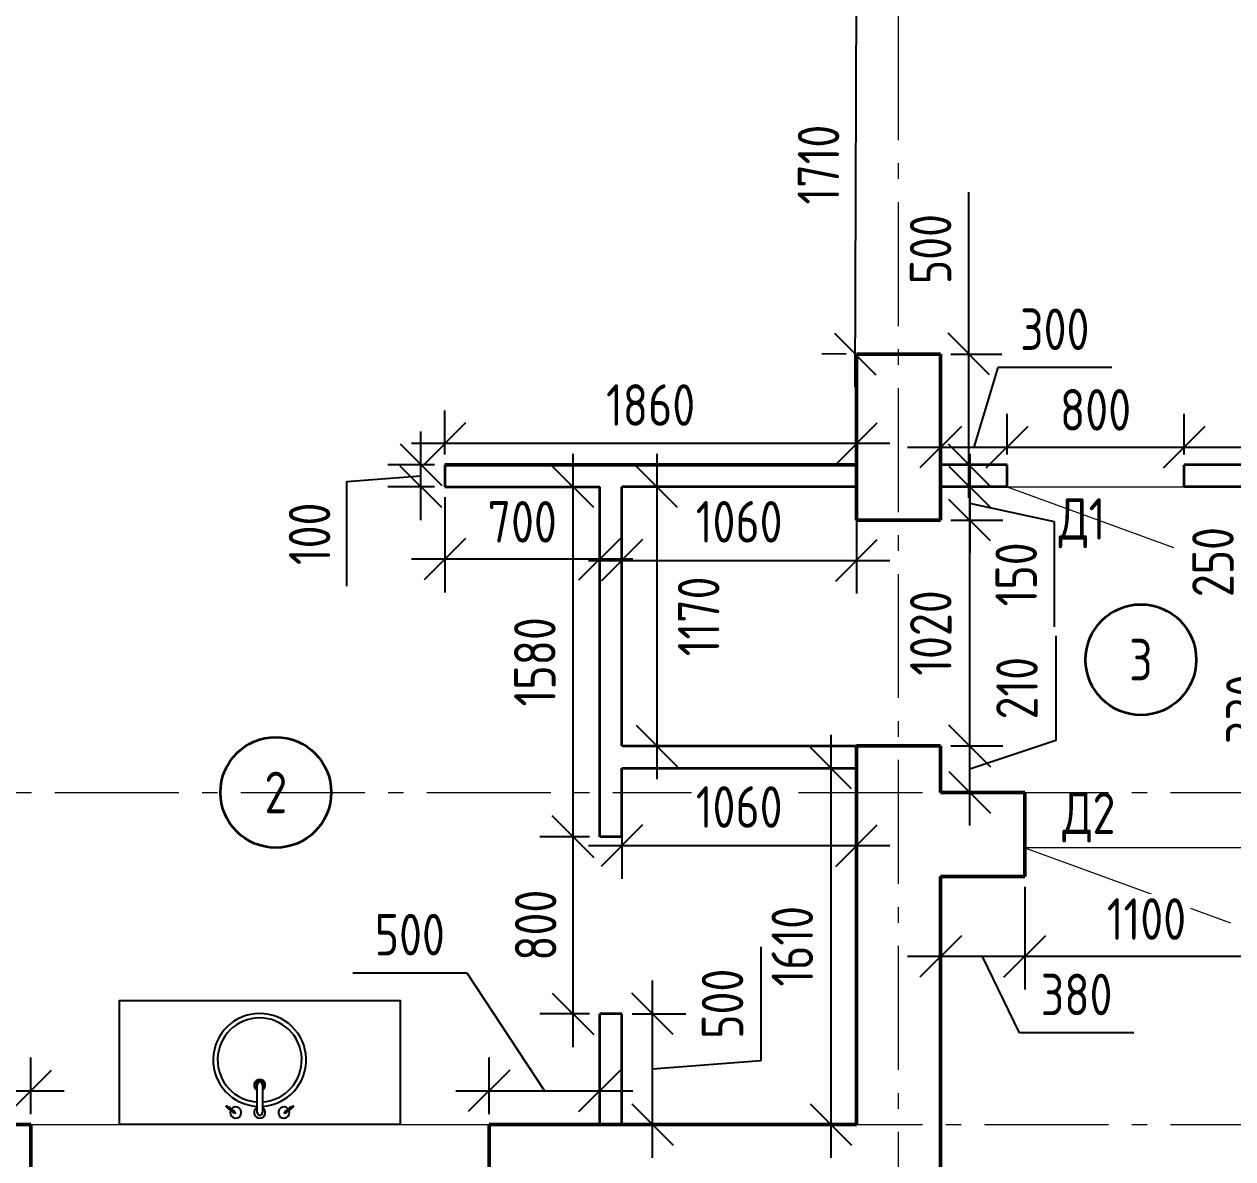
# Model space of a CAD drawing. Header units: millimetres. Extents: x 13040 to 55040, y 21337 to 51037.
# Drawn here: x 20556 to 26016, y 37938 to 43063 of the extents above; entities that cross this region are included whole.
import ezdxf

# ---------------------------------------------------------------- set-up
doc = ezdxf.new("R2010")
doc.units = ezdxf.units.MM
doc.linetypes.add('ГОСТ 2.303 6', pattern=[12, 8, -1.5, 1, -1.5])
for name, color, linetype, lineweight in [('Марки', 7, 'Continuous', 30), ('Площади', 7, 'Continuous', 35), ('Размеры', 7, 'Continuous', 20), ('Стены', 7, 'Continuous', 50)]:
    doc.layers.add(name, color=color, linetype=linetype, lineweight=lineweight)
doc.layers.add('Оси', color=3, linetype='Continuous')
doc.layers.add('Сантехника', color=7, linetype='Continuous')
doc.styles.add('ГОСТ 2.304', font='CS_Gost2304.shx')
doc.dimstyles.new('СПДС', dxfattribs={"dimscale": 100, "dimtxt": 2.5, "dimasz": 2.5, "dimexe": 2, "dimexo": 0.625, "dimgap": 1, "dimtad": 1, "dimdec": 0, "dimtxsty": 'ГОСТ 2.304', "dimblk": 'OBLIQUE', "dimblk1": 'OBLIQUE', "dimblk2": 'OBLIQUE', "dimcen": 2.5, "dimdle": 2, "dimadec": 0, "dimazin": 2, "dimtfac": 0.75, "dimtdec": 4, "dimtmove": 1, "dimatfit": 3, "dimfxl": 1, "dimtfill": 1, "dimtolj": 1, "dimarcsym": 1})

# ---------------------------------------------------------------- blocks, each defined once
blk = doc.blocks.new('r10')
at = {"layer": 'Сантехника', "color": 253, "ltscale": 5}
blk.add_lwpolyline([(0, 0), (1267.8, 0), (1267.8, -560), (0, -560)], close=True, dxfattribs=at)
for points in [[(621.5, -179.8), (621.5, -53.8)], [(645, -53.8), (645, -179.8)]]:
    blk.add_lwpolyline(points, dxfattribs=at)
for centre, radius, start, end in [((448.7, 2.6), 92.6, 289.5178, 324.9132), ((555.4, -137.9), 92.6, 109.5178, 144.9132), ((524.2, -54), 25.4, 221.305, 201.3912), ((633.9, -54), 25.4, 295.8568, 240.7492), ((633.2, -53.8), 11.8, 0, 180), ((742.2, -54), 25.4, 338.6088, 318.695), ((817.8, 2.6), 92.6, 215.0868, 250.4822), ((711.1, -137.9), 92.6, 35.0868, 70.4822), ((633.9, -291.6), 210, 93.394, 86.9711), ((633.9, -291.6), 190, 93.7518, 86.6519), ((633.9, -178.1), 25.4, 119.2508, 64.1432), ((633.9, -178.1), 19.9, 128.5718, 56.1865), ((633.2, -179.8), 11.8, 180, 0)]:
    blk.add_arc(centre, radius, start, end, dxfattribs=at)
blk = doc.blocks.new('_Oblique')
at = {"color": 0, "linetype": 'ByBlock', "lineweight": -2}
blk.add_line((-0.5, -0.5), (0.5, 0.5), dxfattribs=at)
blk = doc.blocks.new('*D62')
at = {"layer": 'Defpoints', "color": 0, "ltscale": 75}
for p in [(24315.8, 43282.9), (24315.8, 43282.9), (24316.1, 41572.9)]:
    blk.add_point(p, dxfattribs=at)
at = {"layer": 'Размеры', "color": 0, "lineweight": -2, "ltscale": 75}
for p, q in [((24309.6, 41422.9), (24316.3, 43432.9)), ((24269, 43283.1), (24165.8, 43283.4)), ((24269.2, 41573.1), (24160.1, 41573.4))]:
    blk.add_line(p, q, dxfattribs=at)
at = {"layer": 'Размеры', "color": 0, "lineweight": -2, "ltscale": 75, "xscale": 187.5, "yscale": 187.5, "zscale": 187.5}
for p, rotation in [((24315.8, 43282.9), 89.80713854390783), ((24310.1, 41572.9), 269.8071385439078)]:
    blk.add_blockref('_Oblique', p, dxfattribs=dict(at, rotation=rotation))
at = {"layer": 'Размеры', "color": 0, "ltscale": 75, "insert": (24144.2, 42428.5), "char_height": 187.5, "attachment_point": 5, "rotation": 89.8071, "style": 'ГОСТ 2.304', "bg_fill": 3, "box_fill_scale": 1.1, "bg_fill_color": 256, "bg_fill_true_color": 13158600, "bg_fill_transparency": 0}
blk.add_mtext('\\A1;1710', dxfattribs=at)
blk = doc.blocks.new('*D135')
at = {"layer": 'Defpoints', "color": 0, "ltscale": 75}
for p in [(25076, 39212.9), (26176, 39212.9), (25076, 38852.1)]:
    blk.add_point(p, dxfattribs=at)
at = {"layer": 'Размеры', "color": 0, "lineweight": -2, "ltscale": 75}
for p, q in [((25076, 39166), (25076, 38702.1)), ((26176, 39166), (26176, 38702.1)), ((26326, 38852.1), (24926, 38852.1))]:
    blk.add_line(p, q, dxfattribs=at)
at = {"layer": 'Размеры', "color": 0, "lineweight": -2, "ltscale": 75, "xscale": 187.5, "yscale": 187.5, "zscale": 187.5, "rotation": 180}
blk.add_blockref('_Oblique', (25076, 38852.1), dxfattribs=at)
at = {"layer": 'Размеры', "color": 0, "lineweight": -2, "ltscale": 75, "xscale": 187.5, "yscale": 187.5, "zscale": 187.5}
blk.add_blockref('_Oblique', (26176, 38852.1), dxfattribs=at)
at = {"layer": 'Размеры', "color": 0, "ltscale": 75, "insert": (25626, 39020.9), "char_height": 187.5, "attachment_point": 5, "style": 'ГОСТ 2.304', "bg_fill": 3, "box_fill_scale": 1.1, "bg_fill_color": 256, "bg_fill_true_color": 13158600, "bg_fill_transparency": 0}
blk.add_mtext('\\A1;1100', dxfattribs=at)
blk = doc.blocks.new('*D136')
at = {"layer": 'Defpoints', "color": 0, "ltscale": 75}
for p in [(24696, 39212.9), (25076, 39212.9), (24696, 38852.1)]:
    blk.add_point(p, dxfattribs=at)
at = {"layer": 'Размеры', "color": 0, "lineweight": -2, "ltscale": 75}
for p, q in [((24696, 39166), (24696, 38702.1)), ((25076, 39166), (25076, 38702.1)), ((25226, 38852.1), (24546, 38852.1)), ((25052.7, 38507.6), (24886, 38852.1)), ((25568.3, 38507.6), (25052.7, 38507.6))]:
    blk.add_line(p, q, dxfattribs=at)
at = {"layer": 'Размеры', "color": 0, "lineweight": -2, "ltscale": 75, "xscale": 187.5, "yscale": 187.5, "zscale": 187.5, "rotation": 180}
blk.add_blockref('_Oblique', (24696, 38852.1), dxfattribs=at)
at = {"layer": 'Размеры', "color": 0, "lineweight": -2, "ltscale": 75, "xscale": 187.5, "yscale": 187.5, "zscale": 187.5}
blk.add_blockref('_Oblique', (25076, 38852.1), dxfattribs=at)
at = {"layer": 'Размеры', "color": 0, "ltscale": 75, "insert": (25310.5, 38680.2), "char_height": 187.5, "attachment_point": 5, "style": 'ГОСТ 2.304', "bg_fill": 3, "box_fill_scale": 1.1, "bg_fill_color": 256, "bg_fill_true_color": 13158600, "bg_fill_transparency": 0}
blk.add_mtext('\\A1;380', dxfattribs=at)
blk = doc.blocks.new('*D141')
at = {"layer": 'Defpoints', "color": 0, "ltscale": 75}
for p in [(20586, 38245.1), (19306, 38092.9), (20586, 38092.9)]:
    blk.add_point(p, dxfattribs=at)
at = {"layer": 'Размеры', "color": 0, "lineweight": -2, "ltscale": 75}
for p, q in [((19306, 38139.8), (19306, 38395.1)), ((20586, 38139.8), (20586, 38395.1)), ((19156, 38245.1), (20736, 38245.1))]:
    blk.add_line(p, q, dxfattribs=at)
at = {"layer": 'Размеры', "color": 0, "lineweight": -2, "ltscale": 75, "xscale": 187.5, "yscale": 187.5, "zscale": 187.5, "rotation": 180}
blk.add_blockref('_Oblique', (19306, 38245.1), dxfattribs=at)
at = {"layer": 'Размеры', "color": 0, "lineweight": -2, "ltscale": 75, "xscale": 187.5, "yscale": 187.5, "zscale": 187.5}
blk.add_blockref('_Oblique', (20586, 38245.1), dxfattribs=at)
at = {"layer": 'Размеры', "color": 0, "lineweight": 20, "ltscale": 75, "insert": (19946, 38421.1), "char_height": 187.5, "attachment_point": 5, "style": 'ГОСТ 2.304', "bg_fill": 3, "box_fill_scale": 1.1, "bg_fill_color": 256, "bg_fill_true_color": 13158600, "bg_fill_transparency": 0}
blk.add_mtext('\\A1;1280', dxfattribs=at)
blk = doc.blocks.new('*D142')
at = {"layer": 'Defpoints', "color": 0, "ltscale": 75}
for p in [(23156, 38245.1), (22656, 38092.9), (23156, 38092.9)]:
    blk.add_point(p, dxfattribs=at)
at = {"layer": 'Размеры', "color": 0, "lineweight": -2, "ltscale": 75}
for p, q in [((22040.3, 38777.8), (22556, 38777.8)), ((22556, 38777.8), (22906, 38245.1)), ((22656, 38139.8), (22656, 38395.1)), ((23156, 38139.8), (23156, 38395.1)), ((22506, 38245.1), (23306, 38245.1))]:
    blk.add_line(p, q, dxfattribs=at)
at = {"layer": 'Размеры', "color": 0, "lineweight": -2, "ltscale": 75, "xscale": 187.5, "yscale": 187.5, "zscale": 187.5, "rotation": 180}
blk.add_blockref('_Oblique', (22656, 38245.1), dxfattribs=at)
at = {"layer": 'Размеры', "color": 0, "lineweight": -2, "ltscale": 75, "xscale": 187.5, "yscale": 187.5, "zscale": 187.5}
blk.add_blockref('_Oblique', (23156, 38245.1), dxfattribs=at)
at = {"layer": 'Размеры', "color": 0, "ltscale": 75, "insert": (22298.1, 38950.5), "char_height": 187.5, "attachment_point": 5, "style": 'ГОСТ 2.304', "bg_fill": 3, "box_fill_scale": 1.1, "bg_fill_color": 256, "bg_fill_true_color": 13158600, "bg_fill_transparency": 0}
blk.add_mtext('\\A1;500', dxfattribs=at)
blk = doc.blocks.new('*D143')
at = {"layer": 'Defpoints', "color": 0, "ltscale": 75}
for p in [(23256, 38592.9), (23394.4, 38592.9), (23256, 38092.9)]:
    blk.add_point(p, dxfattribs=at)
at = {"layer": 'Размеры', "color": 0, "lineweight": -2, "ltscale": 75}
for p, q in [((23883.5, 38896.1), (23883.5, 38380.5)), ((23394.4, 37942.9), (23394.4, 38742.9)), ((23302.9, 38592.9), (23544.4, 38592.9)), ((23883.5, 38380.5), (23394.4, 38342.9)), ((23302.9, 38092.9), (23544.4, 38092.9))]:
    blk.add_line(p, q, dxfattribs=at)
at = {"layer": 'Размеры', "color": 0, "lineweight": -2, "ltscale": 75, "xscale": 187.5, "yscale": 187.5, "zscale": 187.5}
for p, rotation in [((23394.4, 38592.9), 90), ((23394.4, 38092.9), 270)]:
    blk.add_blockref('_Oblique', p, dxfattribs=dict(at, rotation=rotation))
at = {"layer": 'Размеры', "color": 0, "ltscale": 75, "insert": (23710.8, 38638.3), "char_height": 187.5, "attachment_point": 5, "rotation": 90, "style": 'ГОСТ 2.304', "bg_fill": 3, "box_fill_scale": 1.1, "bg_fill_color": 256, "bg_fill_true_color": 13158600, "bg_fill_transparency": 0}
blk.add_mtext('\\A1;500', dxfattribs=at)
blk = doc.blocks.new('*D144')
at = {"layer": 'Defpoints', "color": 0, "ltscale": 75}
for p in [(23256, 39697.9), (24316, 39697.9), (24316, 39352.7)]:
    blk.add_point(p, dxfattribs=at)
at = {"layer": 'Размеры', "color": 0, "lineweight": -2, "ltscale": 75}
for p, q in [((23256, 39651), (23256, 39202.7)), ((24316, 39651), (24316, 39202.7)), ((23106, 39352.7), (24466, 39352.7))]:
    blk.add_line(p, q, dxfattribs=at)
at = {"layer": 'Размеры', "color": 0, "lineweight": -2, "ltscale": 75, "xscale": 187.5, "yscale": 187.5, "zscale": 187.5, "rotation": 180}
blk.add_blockref('_Oblique', (23256, 39352.7), dxfattribs=at)
at = {"layer": 'Размеры', "color": 0, "lineweight": -2, "ltscale": 75, "xscale": 187.5, "yscale": 187.5, "zscale": 187.5}
blk.add_blockref('_Oblique', (24316, 39352.7), dxfattribs=at)
at = {"layer": 'Размеры', "color": 0, "ltscale": 75, "insert": (23786, 39526.9), "char_height": 187.5, "attachment_point": 5, "style": 'ГОСТ 2.304', "bg_fill": 3, "box_fill_scale": 1.1, "bg_fill_color": 256, "bg_fill_true_color": 13158600, "bg_fill_transparency": 0}
blk.add_mtext('\\A1;1060', dxfattribs=at)
blk = doc.blocks.new('*D145')
at = {"layer": 'Defpoints', "color": 0, "ltscale": 75}
for p in [(24316, 39702.9), (24200, 38092.9), (24316, 38092.9)]:
    blk.add_point(p, dxfattribs=at)
at = {"layer": 'Размеры', "color": 0, "lineweight": -2, "ltscale": 75}
for p, q in [((24200, 39852.9), (24200, 37942.9)), ((24269.2, 39702.9), (24050, 39702.9)), ((24269.2, 38092.9), (24050, 38092.9))]:
    blk.add_line(p, q, dxfattribs=at)
at = {"layer": 'Размеры', "color": 0, "lineweight": -2, "ltscale": 75, "xscale": 187.5, "yscale": 187.5, "zscale": 187.5}
for p, rotation in [((24200, 39702.9), 90), ((24200, 38092.9), 270)]:
    blk.add_blockref('_Oblique', p, dxfattribs=dict(at, rotation=rotation))
at = {"layer": 'Размеры', "color": 0, "ltscale": 75, "insert": (24025.9, 38897.9), "char_height": 187.5, "attachment_point": 5, "rotation": 90, "style": 'ГОСТ 2.304', "bg_fill": 3, "box_fill_scale": 1.1, "bg_fill_color": 256, "bg_fill_true_color": 13158600, "bg_fill_transparency": 0}
blk.add_mtext('\\A1;1610', dxfattribs=at)
blk = doc.blocks.new('*D146')
at = {"layer": 'Defpoints', "color": 0, "ltscale": 75}
for p in [(23035.6, 39392.9), (23156, 39392.9), (23156, 38592.9)]:
    blk.add_point(p, dxfattribs=at)
at = {"layer": 'Размеры', "color": 0, "lineweight": -2, "ltscale": 75}
for p, q in [((23035.6, 38442.9), (23035.6, 39542.9)), ((23109.2, 39392.9), (22885.6, 39392.9)), ((23109.2, 38592.9), (22885.6, 38592.9))]:
    blk.add_line(p, q, dxfattribs=at)
at = {"layer": 'Размеры', "color": 0, "lineweight": -2, "ltscale": 75, "xscale": 187.5, "yscale": 187.5, "zscale": 187.5}
for p, rotation in [((23035.6, 39392.9), 90), ((23035.6, 38592.9), 270)]:
    blk.add_blockref('_Oblique', p, dxfattribs=dict(at, rotation=rotation))
at = {"layer": 'Размеры', "color": 0, "ltscale": 75, "insert": (22866.8, 38992.9), "char_height": 187.5, "attachment_point": 5, "rotation": 90, "style": 'ГОСТ 2.304', "bg_fill": 3, "box_fill_scale": 1.1, "bg_fill_color": 256, "bg_fill_true_color": 13158600, "bg_fill_transparency": 0}
blk.add_mtext('\\A1;800', dxfattribs=at)
blk = doc.blocks.new('*D148')
at = {"layer": 'Defpoints', "color": 0, "ltscale": 75}
for p in [(23035.6, 40972.9), (23156, 40972.9), (23156, 39392.9)]:
    blk.add_point(p, dxfattribs=at)
at = {"layer": 'Размеры', "color": 0, "lineweight": -2, "ltscale": 75}
for p, q in [((23035.6, 39242.9), (23035.6, 41122.9)), ((23109.2, 40972.9), (22885.6, 40972.9)), ((23109.2, 39392.9), (22885.6, 39392.9))]:
    blk.add_line(p, q, dxfattribs=at)
at = {"layer": 'Размеры', "color": 0, "lineweight": -2, "ltscale": 75, "xscale": 187.5, "yscale": 187.5, "zscale": 187.5}
for p, rotation in [((23035.6, 40972.9), 90), ((23035.6, 39392.9), 270)]:
    blk.add_blockref('_Oblique', p, dxfattribs=dict(at, rotation=rotation))
at = {"layer": 'Размеры', "color": 0, "ltscale": 75, "insert": (22863, 40182.9), "char_height": 187.5, "attachment_point": 5, "rotation": 90, "style": 'ГОСТ 2.304', "bg_fill": 3, "box_fill_scale": 1.1, "bg_fill_color": 256, "bg_fill_true_color": 13158600, "bg_fill_transparency": 0}
blk.add_mtext('\\A1;1580', dxfattribs=at)
blk = doc.blocks.new('*D149')
at = {"layer": 'Defpoints', "color": 0, "ltscale": 75}
for p in [(22456, 40972.9), (23156, 40972.9), (22456, 40646.4)]:
    blk.add_point(p, dxfattribs=at)
at = {"layer": 'Размеры', "color": 0, "lineweight": -2, "ltscale": 75}
for p, q in [((22456, 40926), (22456, 40496.4)), ((23156, 40926), (23156, 40496.4)), ((23306, 40646.4), (22306, 40646.4))]:
    blk.add_line(p, q, dxfattribs=at)
at = {"layer": 'Размеры', "color": 0, "lineweight": -2, "ltscale": 75, "xscale": 187.5, "yscale": 187.5, "zscale": 187.5, "rotation": 180}
blk.add_blockref('_Oblique', (22456, 40646.4), dxfattribs=at)
at = {"layer": 'Размеры', "color": 0, "lineweight": -2, "ltscale": 75, "xscale": 187.5, "yscale": 187.5, "zscale": 187.5}
blk.add_blockref('_Oblique', (23156, 40646.4), dxfattribs=at)
at = {"layer": 'Размеры', "color": 0, "ltscale": 75, "insert": (22806, 40815.1), "char_height": 187.5, "attachment_point": 5, "style": 'ГОСТ 2.304', "bg_fill": 3, "box_fill_scale": 1.1, "bg_fill_color": 256, "bg_fill_true_color": 13158600, "bg_fill_transparency": 0}
blk.add_mtext('\\A1;700', dxfattribs=at)
blk = doc.blocks.new('*D150')
at = {"layer": 'Defpoints', "color": 0, "ltscale": 75}
for p in [(22348.3, 41072.9), (22456, 41072.9), (22456, 40972.9)]:
    blk.add_point(p, dxfattribs=at)
at = {"layer": 'Размеры', "color": 0, "lineweight": -2, "ltscale": 75}
for p, q in [((22348.3, 40822.9), (22348.3, 41222.9)), ((22409.2, 41072.9), (22198.3, 41072.9)), ((22013.8, 40997.6), (22348.3, 41022.9)), ((22013.8, 40524.1), (22013.8, 40997.6)), ((22409.2, 40972.9), (22198.3, 40972.9))]:
    blk.add_line(p, q, dxfattribs=at)
at = {"layer": 'Размеры', "color": 0, "lineweight": -2, "ltscale": 75, "xscale": 187.5, "yscale": 187.5, "zscale": 187.5}
for p, rotation in [((22348.3, 41072.9), 270), ((22348.3, 40972.9), 90)]:
    blk.add_blockref('_Oblique', p, dxfattribs=dict(at, rotation=rotation))
at = {"layer": 'Размеры', "color": 0, "ltscale": 75, "insert": (21845.1, 40760.8), "char_height": 187.5, "attachment_point": 5, "rotation": 90, "style": 'ГОСТ 2.304', "bg_fill": 3, "box_fill_scale": 1.1, "bg_fill_color": 256, "bg_fill_true_color": 13158600, "bg_fill_transparency": 0}
blk.add_mtext('\\A1;100', dxfattribs=at)
blk = doc.blocks.new('*D151')
at = {"layer": 'Defpoints', "color": 0, "ltscale": 75}
for p in [(22456, 41168.5), (22456, 41072.9), (24316, 41072.9)]:
    blk.add_point(p, dxfattribs=at)
at = {"layer": 'Размеры', "color": 0, "lineweight": -2, "ltscale": 75}
for p, q in [((22456, 41119.8), (22456, 41318.5)), ((24316, 41119.8), (24316, 41318.5)), ((24466, 41168.5), (22306, 41168.5))]:
    blk.add_line(p, q, dxfattribs=at)
at = {"layer": 'Размеры', "color": 0, "lineweight": -2, "ltscale": 75, "xscale": 187.5, "yscale": 187.5, "zscale": 187.5, "rotation": 180}
blk.add_blockref('_Oblique', (22456, 41168.5), dxfattribs=at)
at = {"layer": 'Размеры', "color": 0, "lineweight": -2, "ltscale": 75, "xscale": 187.5, "yscale": 187.5, "zscale": 187.5}
blk.add_blockref('_Oblique', (24316, 41168.5), dxfattribs=at)
at = {"layer": 'Размеры', "color": 0, "ltscale": 75, "insert": (23386, 41342.7), "char_height": 187.5, "attachment_point": 5, "style": 'ГОСТ 2.304', "bg_fill": 3, "box_fill_scale": 1.1, "bg_fill_color": 256, "bg_fill_true_color": 13158600, "bg_fill_transparency": 0}
blk.add_mtext('\\A1;1860', dxfattribs=at)
blk = doc.blocks.new('*D152')
at = {"layer": 'Defpoints', "color": 0, "ltscale": 75}
for p in [(23256, 40972.9), (23256, 39802.9), (23413.7, 39802.9)]:
    blk.add_point(p, dxfattribs=at)
at = {"layer": 'Размеры', "color": 0, "lineweight": -2, "ltscale": 75}
for p, q in [((23413.7, 41122.9), (23413.7, 39652.9)), ((23302.9, 40972.9), (23563.7, 40972.9)), ((23302.9, 39802.9), (23563.7, 39802.9))]:
    blk.add_line(p, q, dxfattribs=at)
at = {"layer": 'Размеры', "color": 0, "lineweight": -2, "ltscale": 75, "xscale": 187.5, "yscale": 187.5, "zscale": 187.5}
for p, rotation in [((23413.7, 40972.9), 90), ((23413.7, 39802.9), 270)]:
    blk.add_blockref('_Oblique', p, dxfattribs=dict(at, rotation=rotation))
at = {"layer": 'Размеры', "color": 0, "ltscale": 75, "insert": (23602.8, 40387.9), "char_height": 187.5, "attachment_point": 5, "rotation": 90, "style": 'ГОСТ 2.304', "bg_fill": 3, "box_fill_scale": 1.1, "bg_fill_color": 256, "bg_fill_true_color": 13158600, "bg_fill_transparency": 0}
blk.add_mtext('\\A1;1170', dxfattribs=at)
blk = doc.blocks.new('*D153')
at = {"layer": 'Defpoints', "color": 0, "ltscale": 75}
for p in [(23256, 40972.9), (24316, 40972.9), (24316, 40641)]:
    blk.add_point(p, dxfattribs=at)
at = {"layer": 'Размеры', "color": 0, "lineweight": -2, "ltscale": 75}
for p, q in [((23256, 40926), (23256, 40491)), ((24316, 40926), (24316, 40491)), ((23106, 40641), (24466, 40641))]:
    blk.add_line(p, q, dxfattribs=at)
at = {"layer": 'Размеры', "color": 0, "lineweight": -2, "ltscale": 75, "xscale": 187.5, "yscale": 187.5, "zscale": 187.5, "rotation": 180}
blk.add_blockref('_Oblique', (23256, 40641), dxfattribs=at)
at = {"layer": 'Размеры', "color": 0, "lineweight": -2, "ltscale": 75, "xscale": 187.5, "yscale": 187.5, "zscale": 187.5}
blk.add_blockref('_Oblique', (24316, 40641), dxfattribs=at)
at = {"layer": 'Размеры', "color": 0, "ltscale": 75, "insert": (23786, 40815.2), "char_height": 187.5, "attachment_point": 5, "style": 'ГОСТ 2.304', "bg_fill": 3, "box_fill_scale": 1.1, "bg_fill_color": 256, "bg_fill_true_color": 13158600, "bg_fill_transparency": 0}
blk.add_mtext('\\A1;1060', dxfattribs=at)
blk = doc.blocks.new('*D154')
at = {"layer": 'Defpoints', "color": 0, "ltscale": 75}
for p in [(24696, 39802.9), (24827.6, 39802.9), (24696, 39592.9)]:
    blk.add_point(p, dxfattribs=at)
at = {"layer": 'Размеры', "color": 0, "lineweight": -2, "ltscale": 75}
for p, q in [((25217.1, 40300.2), (25217.1, 39826.8)), ((24827.6, 39442.9), (24827.6, 39952.9)), ((25217.1, 39826.8), (24827.6, 39697.9)), ((24742.9, 39802.9), (24977.6, 39802.9)), ((24742.9, 39592.9), (24977.6, 39592.9))]:
    blk.add_line(p, q, dxfattribs=at)
at = {"layer": 'Размеры', "color": 0, "lineweight": -2, "ltscale": 75, "xscale": 187.5, "yscale": 187.5, "zscale": 187.5}
for p, rotation in [((24827.6, 39802.9), 90), ((24827.6, 39592.9), 270)]:
    blk.add_blockref('_Oblique', p, dxfattribs=dict(at, rotation=rotation))
at = {"layer": 'Размеры', "color": 0, "ltscale": 75, "insert": (25041.1, 40063.5), "char_height": 187.5, "attachment_point": 5, "rotation": 90, "style": 'ГОСТ 2.304', "bg_fill": 3, "box_fill_scale": 1.1, "bg_fill_color": 256, "bg_fill_true_color": 13158600, "bg_fill_transparency": 0}
blk.add_mtext('\\A1;210', dxfattribs=at)
blk = doc.blocks.new('*D155')
at = {"layer": 'Defpoints', "color": 0, "ltscale": 75}
for p in [(24696, 40822.9), (24827.6, 40822.9), (24696, 39802.9)]:
    blk.add_point(p, dxfattribs=at)
at = {"layer": 'Размеры', "color": 0, "lineweight": -2, "ltscale": 75}
for p, q in [((24827.6, 39652.9), (24827.6, 40972.9)), ((24742.9, 40822.9), (24977.6, 40822.9)), ((24742.9, 39802.9), (24977.6, 39802.9))]:
    blk.add_line(p, q, dxfattribs=at)
at = {"layer": 'Размеры', "color": 0, "lineweight": -2, "ltscale": 75, "xscale": 187.5, "yscale": 187.5, "zscale": 187.5}
for p, rotation in [((24827.6, 40822.9), 90), ((24827.6, 39802.9), 270)]:
    blk.add_blockref('_Oblique', p, dxfattribs=dict(at, rotation=rotation))
at = {"layer": 'Размеры', "color": 0, "ltscale": 75, "insert": (24651.6, 40312.9), "char_height": 187.5, "attachment_point": 5, "rotation": 90, "style": 'ГОСТ 2.304', "bg_fill": 3, "box_fill_scale": 1.1, "bg_fill_color": 256, "bg_fill_true_color": 13158600, "bg_fill_transparency": 0}
blk.add_mtext('\\A1;1020', dxfattribs=at)
blk = doc.blocks.new('*D157')
at = {"layer": 'Defpoints', "color": 0, "ltscale": 75}
for p in [(24696, 40972.9), (24696, 40822.9), (24827.6, 40822.9)]:
    blk.add_point(p, dxfattribs=at)
at = {"layer": 'Размеры', "color": 0, "lineweight": -2, "ltscale": 75}
for p, q in [((24827.6, 41122.9), (24827.6, 40672.9)), ((24742.9, 40972.9), (24977.6, 40972.9)), ((25210.4, 40814.5), (24827.6, 40897.9)), ((24742.9, 40822.9), (24977.6, 40822.9)), ((25210.4, 40341.1), (25210.4, 40814.5))]:
    blk.add_line(p, q, dxfattribs=at)
at = {"layer": 'Размеры', "color": 0, "lineweight": -2, "ltscale": 75, "xscale": 187.5, "yscale": 187.5, "zscale": 187.5}
for p, rotation in [((24827.6, 40972.9), 270), ((24827.6, 40822.9), 90)]:
    blk.add_blockref('_Oblique', p, dxfattribs=dict(at, rotation=rotation))
at = {"layer": 'Размеры', "color": 0, "ltscale": 75, "insert": (25037.7, 40577.8), "char_height": 187.5, "attachment_point": 5, "rotation": 90, "style": 'ГОСТ 2.304', "bg_fill": 3, "box_fill_scale": 1.1, "bg_fill_color": 256, "bg_fill_true_color": 13158600, "bg_fill_transparency": 0}
blk.add_mtext('\\A1;150', dxfattribs=at)
blk = doc.blocks.new('*D158')
at = {"layer": 'Defpoints', "color": 0, "ltscale": 75}
for p in [(24996, 41152.2), (24696, 41072.9), (24996, 41072.9)]:
    blk.add_point(p, dxfattribs=at)
at = {"layer": 'Размеры', "color": 0, "lineweight": -2, "ltscale": 75}
for p, q in [((24954.1, 41512.3), (24846, 41152.2)), ((25469.7, 41512.3), (24954.1, 41512.3)), ((24696, 41119.8), (24696, 41302.2)), ((24996, 41119.8), (24996, 41302.2)), ((24546, 41152.2), (25146, 41152.2))]:
    blk.add_line(p, q, dxfattribs=at)
at = {"layer": 'Размеры', "color": 0, "lineweight": -2, "ltscale": 75, "xscale": 187.5, "yscale": 187.5, "zscale": 187.5, "rotation": 180}
blk.add_blockref('_Oblique', (24696, 41152.2), dxfattribs=at)
at = {"layer": 'Размеры', "color": 0, "lineweight": -2, "ltscale": 75, "xscale": 187.5, "yscale": 187.5, "zscale": 187.5}
blk.add_blockref('_Oblique', (24996, 41152.2), dxfattribs=at)
at = {"layer": 'Размеры', "color": 0, "ltscale": 75, "insert": (25211.9, 41684.9), "char_height": 187.5, "attachment_point": 5, "style": 'ГОСТ 2.304', "bg_fill": 3, "box_fill_scale": 1.1, "bg_fill_color": 256, "bg_fill_true_color": 13158600, "bg_fill_transparency": 0}
blk.add_mtext('\\A1;300', dxfattribs=at)
blk = doc.blocks.new('*D159')
at = {"layer": 'Defpoints', "color": 0, "ltscale": 75}
for p in [(25796, 41152.2), (24996, 41072.9), (25796, 41072.9)]:
    blk.add_point(p, dxfattribs=at)
at = {"layer": 'Размеры', "color": 0, "lineweight": -2, "ltscale": 75}
for p, q in [((24996, 41119.8), (24996, 41302.2)), ((25796, 41119.8), (25796, 41302.2)), ((24846, 41152.2), (25946, 41152.2))]:
    blk.add_line(p, q, dxfattribs=at)
at = {"layer": 'Размеры', "color": 0, "lineweight": -2, "ltscale": 75, "xscale": 187.5, "yscale": 187.5, "zscale": 187.5, "rotation": 180}
blk.add_blockref('_Oblique', (24996, 41152.2), dxfattribs=at)
at = {"layer": 'Размеры', "color": 0, "lineweight": -2, "ltscale": 75, "xscale": 187.5, "yscale": 187.5, "zscale": 187.5}
blk.add_blockref('_Oblique', (25796, 41152.2), dxfattribs=at)
at = {"layer": 'Размеры', "color": 0, "ltscale": 75, "insert": (25396, 41320.9), "char_height": 187.5, "attachment_point": 5, "style": 'ГОСТ 2.304', "bg_fill": 3, "box_fill_scale": 1.1, "bg_fill_color": 256, "bg_fill_true_color": 13158600, "bg_fill_transparency": 0}
blk.add_mtext('\\A1;800', dxfattribs=at)
blk = doc.blocks.new('*D160')
at = {"layer": 'Defpoints', "color": 0, "ltscale": 75}
for p in [(26716, 41152.2), (25796, 41072.9), (26716, 41072.9)]:
    blk.add_point(p, dxfattribs=at)
at = {"layer": 'Размеры', "color": 0, "lineweight": -2, "ltscale": 75}
for p, q in [((25796, 41119.8), (25796, 41302.2)), ((26716, 41119.8), (26716, 41302.2)), ((25646, 41152.2), (26866, 41152.2))]:
    blk.add_line(p, q, dxfattribs=at)
at = {"layer": 'Размеры', "color": 0, "lineweight": -2, "ltscale": 75, "xscale": 187.5, "yscale": 187.5, "zscale": 187.5, "rotation": 180}
blk.add_blockref('_Oblique', (25796, 41152.2), dxfattribs=at)
at = {"layer": 'Размеры', "color": 0, "lineweight": -2, "ltscale": 75, "xscale": 187.5, "yscale": 187.5, "zscale": 187.5}
blk.add_blockref('_Oblique', (26716, 41152.2), dxfattribs=at)
at = {"layer": 'Размеры', "color": 0, "ltscale": 75, "insert": (26256, 41333.6), "char_height": 187.5, "attachment_point": 5, "style": 'ГОСТ 2.304', "bg_fill": 3, "box_fill_scale": 1.1, "bg_fill_color": 256, "bg_fill_true_color": 13158600, "bg_fill_transparency": 0}
blk.add_mtext('\\A1;920', dxfattribs=at)
blk = doc.blocks.new('*D173')
at = {"layer": 'Defpoints', "color": 0, "ltscale": 75}
for p in [(24696, 41572.9), (24823.3, 41572.9), (24696, 41072.9)]:
    blk.add_point(p, dxfattribs=at)
at = {"layer": 'Размеры', "color": 0, "lineweight": -2, "ltscale": 75}
for p, q in [((24823.3, 41572.9), (24823.3, 42304.8)), ((24823.3, 40922.9), (24823.3, 41722.9)), ((24742.9, 41572.9), (24973.3, 41572.9)), ((24742.9, 41072.9), (24973.3, 41072.9))]:
    blk.add_line(p, q, dxfattribs=at)
at = {"layer": 'Размеры', "color": 0, "lineweight": -2, "ltscale": 75, "xscale": 187.5, "yscale": 187.5, "zscale": 187.5}
for p, rotation in [((24823.3, 41572.9), 90), ((24823.3, 41072.9), 270)]:
    blk.add_blockref('_Oblique', p, dxfattribs=dict(at, rotation=rotation))
at = {"layer": 'Размеры', "color": 0, "ltscale": 75, "insert": (24650.7, 42047), "char_height": 187.5, "attachment_point": 5, "rotation": 90, "style": 'ГОСТ 2.304', "bg_fill": 3, "box_fill_scale": 1.1, "bg_fill_color": 256, "bg_fill_true_color": 13158600, "bg_fill_transparency": 0}
blk.add_mtext('\\A1;500', dxfattribs=at)
blk = doc.blocks.new('*D189')
at = {"layer": 'Defpoints', "color": 0, "ltscale": 75}
for p in [(26571.1, 39922.9), (26716, 39922.9), (26716, 39592.9)]:
    blk.add_point(p, dxfattribs=at)
at = {"layer": 'Размеры', "color": 0, "lineweight": -2, "ltscale": 75}
for p, q in [((26252.6, 40227), (26252.6, 39711.3)), ((26571.1, 39442.9), (26571.1, 40072.9)), ((26669.2, 39922.9), (26421.1, 39922.9)), ((26252.6, 39711.3), (26571.1, 39757.9)), ((26669.2, 39592.9), (26421.1, 39592.9))]:
    blk.add_line(p, q, dxfattribs=at)
at = {"layer": 'Размеры', "color": 0, "lineweight": -2, "ltscale": 75, "xscale": 187.5, "yscale": 187.5, "zscale": 187.5}
for p, rotation in [((26571.1, 39922.9), 90), ((26571.1, 39592.9), 270)]:
    blk.add_blockref('_Oblique', p, dxfattribs=dict(at, rotation=rotation))
at = {"layer": 'Размеры', "color": 0, "ltscale": 75, "insert": (26079.9, 39969.1), "char_height": 187.5, "attachment_point": 5, "rotation": 90, "style": 'ГОСТ 2.304', "bg_fill": 3, "box_fill_scale": 1.1, "bg_fill_color": 256, "bg_fill_true_color": 13158600, "bg_fill_transparency": 0}
blk.add_mtext('\\A1;330', dxfattribs=at)
blk = doc.blocks.new('*D190')
at = {"layer": 'Defpoints', "color": 0, "ltscale": 75}
for p in [(26716, 40972.9), (26589.4, 40722.9), (26716, 40722.9)]:
    blk.add_point(p, dxfattribs=at)
at = {"layer": 'Размеры', "color": 0, "lineweight": -2, "ltscale": 75}
for p, q in [((26589.4, 41122.9), (26589.4, 40572.9)), ((26669.2, 40972.9), (26439.4, 40972.9)), ((26106.3, 40375.5), (26106.3, 40891.1)), ((26106.3, 40891.1), (26589.4, 40847.9)), ((26669.2, 40722.9), (26439.4, 40722.9))]:
    blk.add_line(p, q, dxfattribs=at)
at = {"layer": 'Размеры', "color": 0, "lineweight": -2, "ltscale": 75, "xscale": 187.5, "yscale": 187.5, "zscale": 187.5}
for p, rotation in [((26589.4, 40972.9), 90), ((26589.4, 40722.9), 270)]:
    blk.add_blockref('_Oblique', p, dxfattribs=dict(at, rotation=rotation))
at = {"layer": 'Размеры', "color": 0, "ltscale": 75, "insert": (25926.4, 40633.3), "char_height": 187.5, "attachment_point": 5, "rotation": 90, "style": 'ГОСТ 2.304', "bg_fill": 3, "box_fill_scale": 1.1, "bg_fill_color": 256, "bg_fill_true_color": 13158600, "bg_fill_transparency": 0}
blk.add_mtext('\\A1;250', dxfattribs=at)

msp = doc.modelspace()

# ---------------------------------------------------------------- linework, layer by layer
at = {"layer": 'Оси', "color": 3, "linetype": 'ГОСТ 2.303 6', "lineweight": 20, "ltscale": 70}
for p, q in [((16494.6, 39592.9), (34494.6, 39592.9)), ((16494.6, 38092.9), (34494.6, 38092.9))]:
    msp.add_line(p, q, dxfattribs=at)
at = {"layer": 'Площади', "ltscale": 75}
msp.add_circle((21692.9, 39592.9), 250, dxfattribs=at)
at = {"layer": 'Стены', "lineweight": 50, "ltscale": 100}
for p, q in [((24316.1, 41572.9), (24316, 40822.9)), ((24696, 41572.9), (24316, 41572.9)), ((24696, 41572.9), (24696, 40822.9)), ((24316, 40822.9), (24696, 40822.9)), ((24316, 39802.9), (24696, 39802.9)), ((24316, 39802.9), (24316, 38092.9)), ((24696, 39802.9), (24696, 39592.9)), ((25076, 39592.9), (24696, 39592.9)), ((25076, 39592.9), (25076, 39212.9)), ((24696, 39212.9), (24696, 37712.9)), ((25076, 39212.9), (24696, 39212.9)), ((19306, 38092.9), (20586, 38092.9)), ((20586, 38092.9), (20586, 37712.9)), ((22656, 38092.9), (22656, 37712.9)), ((22656, 38092.9), (24316, 38092.9))]:
    msp.add_line(p, q, dxfattribs=at)
at = {"layer": 'Стены', "lineweight": 35, "ltscale": 100}
for p, q in [((22456, 41072.9), (22456, 40972.9)), ((24996, 41072.9), (24696, 41072.9)), ((24996, 40972.9), (24996, 41072.9)), ((26716, 41072.9), (25796, 41072.9)), ((25796, 40972.9), (25796, 41072.9)), ((22456, 40972.9), (23156, 40972.9)), ((23156, 39392.9), (23156, 40972.9)), ((23256, 39802.9), (23256, 40972.9)), ((24316, 40972.9), (23256, 40972.9)), ((24996, 40972.9), (24696, 40972.9)), ((26716, 40972.9), (25796, 40972.9)), ((23256, 39802.9), (24316, 39802.9)), ((23256, 39702.9), (24316, 39702.9)), ((23256, 39392.9), (23256, 39702.9)), ((23256, 39392.9), (23156, 39392.9)), ((23156, 38092.9), (23156, 38592.9)), ((23256, 38592.9), (23156, 38592.9)), ((23256, 38092.9), (23256, 38592.9))]:
    msp.add_line(p, q, dxfattribs=at)
at = {"layer": 'Стены', "ltscale": 75}
msp.add_line((22456, 41072.9), (24316, 41072.9), dxfattribs=at)
at = {"layer": 'Стены', "lineweight": 20, "ltscale": 100}
for p, q in [((24996, 40972.9), (25796, 40972.9)), ((24996, 40972.9), (25747.7, 40699.3)), ((26176, 39342.9), (25076, 39342.9)), ((25076, 39342.9), (25076, 39342.9)), ((25076, 39342.9), (26006.3, 39004.3)), ((20586, 38092.9), (22606, 38092.9))]:
    msp.add_line(p, q, dxfattribs=at)

# ---------------------------------------------------------------- block references
at = {"layer": 'Сантехника', "lineweight": -2, "rotation": 180}
msp.add_blockref('r10', (22253.8, 38092.9), dxfattribs=at)

# ---------------------------------------------------------------- texts
at = {"layer": 'Марки', "ltscale": 75, "char_height": 187.5, "width": 262.308, "attachment_point": 1, "style": 'ГОСТ 2.304'}
for s, insert in [('Д1', (25228.9, 40922)), ('Д2', (25246.1, 39592.9))]:
    msp.add_mtext(s, dxfattribs=dict(at, insert=insert))
at = {"layer": 'Площади', "ltscale": 75, "char_height": 187.5, "width": 142.869, "attachment_point": 5, "style": 'ГОСТ 2.304'}
for s, insert in [('3', (25601, 40192.4)), ('2', (21692.9, 39592.9))]:
    msp.add_mtext(s, dxfattribs=dict(at, insert=insert))

# ---------------------------------------------------------------- next in the draw order: dimensions: what is measured, and where the dimension line sits
at = {"layer": 'Размеры', "ltscale": 75}
dim = msp.add_linear_dim(base=(24315.8, 43282.9), p1=(24316.1, 41572.9), p2=(24315.8, 43282.9), angle=89.8071, dimstyle='СПДС', override={"dimscale": 75}, dxfattribs=at)
dim.commit()
dim.dimension.update_dxf_attribs({"geometry": '*D62', "text_midpoint": (24144.2, 42428.5)})
for base, p1, p2, picture, middle in [((24827.6, 39802.9), (24696, 39592.9), (24696, 39802.9), '*D154', (25217.1, 39901.8)), ((26571.1, 39922.9), (26716, 39592.9), (26716, 39922.9), '*D189', (26252.6, 39786.3))]:
    dim = msp.add_linear_dim(base=base, p1=p1, p2=p2, angle=90, dimstyle='СПДС', override={"dimscale": 75}, dxfattribs=at)
    dim.commit()
    dim.dimension.update_dxf_attribs({"geometry": picture, "text_midpoint": middle, "dimtype": 160})
for base, p1, p2, picture, middle in [((24316, 39352.7), (23256, 39697.9), (24316, 39697.9), '*D144', (23786, 39526.9)), ((25076, 38852.1), (26176, 39212.9), (25076, 39212.9), '*D135', (25626, 39020.9))]:
    dim = msp.add_linear_dim(base=base, p1=p1, p2=p2, dimstyle='СПДС', override={"dimscale": 75}, dxfattribs=at)
    dim.commit()
    dim.dimension.update_dxf_attribs({"geometry": picture, "text_midpoint": middle})
dim = msp.add_linear_dim(base=(23156, 38245.1), p1=(22656, 38092.9), p2=(23156, 38092.9), dimstyle='СПДС', override={"dimscale": 75}, dxfattribs=at)
dim.commit()
dim.dimension.update_dxf_attribs({"geometry": '*D142', "text_midpoint": (22481, 38777.8), "dimtype": 160})
at = {"layer": 'Размеры', "lineweight": 20, "ltscale": 75}
dim = msp.add_linear_dim(base=(20586, 38245.1), p1=(19306, 38092.9), p2=(20586, 38092.9), dimstyle='СПДС', override={"dimscale": 75}, dxfattribs=at)
dim.commit()
dim.dimension.update_dxf_attribs({"geometry": '*D141', "text_midpoint": (19946, 38421.1)})

# ---------------------------------------------------------------- next in the draw order: dimensions: what is measured, and where the dimension line sits
at = {"layer": 'Размеры', "ltscale": 75}
for base, p1, p2, picture, middle in [((24827.6, 40822.9), (24696, 39802.9), (24696, 40822.9), '*D155', (24651.6, 40312.9)), ((23035.6, 39392.9), (23156, 38592.9), (23156, 39392.9), '*D146', (22866.8, 38992.9))]:
    dim = msp.add_linear_dim(base=base, p1=p1, p2=p2, angle=90, dimstyle='СПДС', override={"dimscale": 75}, dxfattribs=at)
    dim.commit()
    dim.dimension.update_dxf_attribs({"geometry": picture, "text_midpoint": middle})
dim = msp.add_linear_dim(base=(24696, 38852.1), p1=(25076, 39212.9), p2=(24696, 39212.9), dimstyle='СПДС', override={"dimscale": 75}, dxfattribs=at)
dim.commit()
dim.dimension.update_dxf_attribs({"geometry": '*D136', "text_midpoint": (25127.7, 38507.6), "dimtype": 160})
dim = msp.add_linear_dim(base=(23394.4, 38592.9), p1=(23256, 38092.9), p2=(23256, 38592.9), angle=90, dimstyle='СПДС', override={"dimscale": 75}, dxfattribs=at)
dim.commit()
dim.dimension.update_dxf_attribs({"geometry": '*D143', "text_midpoint": (23883.5, 38455.5), "dimtype": 160})

# ---------------------------------------------------------------- next in the draw order: linework, layer by layer
at = {"layer": 'Оси', "color": 3, "linetype": 'ГОСТ 2.303 6', "lineweight": 20, "ltscale": 70}
msp.add_line((24506, 35819.4), (24506, 48717.4), dxfattribs=at)

# ---------------------------------------------------------------- next in the draw order: dimensions: what is measured, and where the dimension line sits
at = {"layer": 'Размеры', "ltscale": 75}
for base, p1, p2, picture, middle in [((23035.6, 40972.9), (23156, 39392.9), (23156, 40972.9), '*D148', (22863, 40182.9)), ((24200, 38092.9), (24316, 39702.9), (24316, 38092.9), '*D145', (24025.9, 38897.9))]:
    dim = msp.add_linear_dim(base=base, p1=p1, p2=p2, angle=90, dimstyle='СПДС', override={"dimscale": 75}, dxfattribs=at)
    dim.commit()
    dim.dimension.update_dxf_attribs({"geometry": picture, "text_midpoint": middle})
dim = msp.add_linear_dim(base=(24827.6, 40822.9), p1=(24696, 40972.9), p2=(24696, 40822.9), angle=90, dimstyle='СПДС', override={"dimscale": 75}, dxfattribs=at)
dim.commit()
dim.dimension.update_dxf_attribs({"geometry": '*D157', "text_midpoint": (25210.4, 40739.5), "dimtype": 160})

# ---------------------------------------------------------------- next in the draw order: dimensions: what is measured, and where the dimension line sits
for base, p1, p2, picture, middle in [((24996, 41152.2), (24696, 41072.9), (24996, 41072.9), '*D158', (25029.1, 41684.9)), ((22456, 40646.4), (23156, 40972.9), (22456, 40972.9), '*D149', (22806, 40815.1))]:
    dim = msp.add_linear_dim(base=base, p1=p1, p2=p2, dimstyle='СПДС', override={"dimscale": 75}, dxfattribs=at)
    dim.commit()
    dim.dimension.update_dxf_attribs({"geometry": picture, "text_midpoint": middle})

# ---------------------------------------------------------------- next in the draw order: dimensions: what is measured, and where the dimension line sits
dim = msp.add_linear_dim(base=(25796, 41152.2), p1=(24996, 41072.9), p2=(25796, 41072.9), dimstyle='СПДС', override={"dimscale": 75}, dxfattribs=at)
dim.commit()
dim.dimension.update_dxf_attribs({"geometry": '*D159', "text_midpoint": (25396, 41320.9)})
dim = msp.add_linear_dim(base=(22348.3, 41072.9), p1=(22456, 40972.9), p2=(22456, 41072.9), angle=90, dimstyle='СПДС', override={"dimscale": 75}, dxfattribs=at)
dim.commit()
dim.dimension.update_dxf_attribs({"geometry": '*D150', "text_midpoint": (22013.8, 40922.6), "dimtype": 160})

# ---------------------------------------------------------------- next in the draw order: dimensions: what is measured, and where the dimension line sits
dim = msp.add_linear_dim(base=(24823.3, 41572.9), p1=(24696, 41072.9), p2=(24696, 41572.9), angle=90, dimstyle='СПДС', override={"dimscale": 75}, dxfattribs=at)
dim.commit()
dim.dimension.update_dxf_attribs({"geometry": '*D173', "text_midpoint": (24650.7, 42047), "dimtype": 160})
for base, p1, p2, picture, middle in [((22456, 41168.5), (24316, 41072.9), (22456, 41072.9), '*D151', (23386, 41342.7)), ((26716, 41152.2), (25796, 41072.9), (26716, 41072.9), '*D160', (26256, 41333.6))]:
    dim = msp.add_linear_dim(base=base, p1=p1, p2=p2, dimstyle='СПДС', override={"dimscale": 75}, dxfattribs=at)
    dim.commit()
    dim.dimension.update_dxf_attribs({"geometry": picture, "text_midpoint": middle})

# ---------------------------------------------------------------- next in the draw order: dimensions: what is measured, and where the dimension line sits
for base, p1, p2, override, picture, middle in [((23413.7, 39802.9), (23256, 40972.9), (23256, 39802.9), {"dimscale": 75, "dimtmove": 2}, '*D152', (23602.8, 40387.9)), ((26589.4, 40722.9), (26716, 40972.9), (26716, 40722.9), {"dimscale": 75}, '*D190', (26106.3, 40816.1))]:
    dim = msp.add_linear_dim(base=base, p1=p1, p2=p2, angle=90, dimstyle='СПДС', override=override, dxfattribs=at)
    dim.commit()
    dim.dimension.update_dxf_attribs({"geometry": picture, "text_midpoint": middle, "dimtype": 160})

# ---------------------------------------------------------------- next in the draw order: linework, layer by layer
at = {"layer": 'Площади', "ltscale": 75}
msp.add_circle((25601, 40192.4), 250, dxfattribs=at)

# ---------------------------------------------------------------- next in the draw order: dimensions: what is measured, and where the dimension line sits
at = {"layer": 'Размеры', "ltscale": 75}
dim = msp.add_linear_dim(base=(24316, 40641), p1=(23256, 40972.9), p2=(24316, 40972.9), dimstyle='СПДС', override={"dimscale": 75}, dxfattribs=at)
dim.commit()
dim.dimension.update_dxf_attribs({"geometry": '*D153', "text_midpoint": (23786, 40815.2)})

doc.saveas('drawing.dxf')
